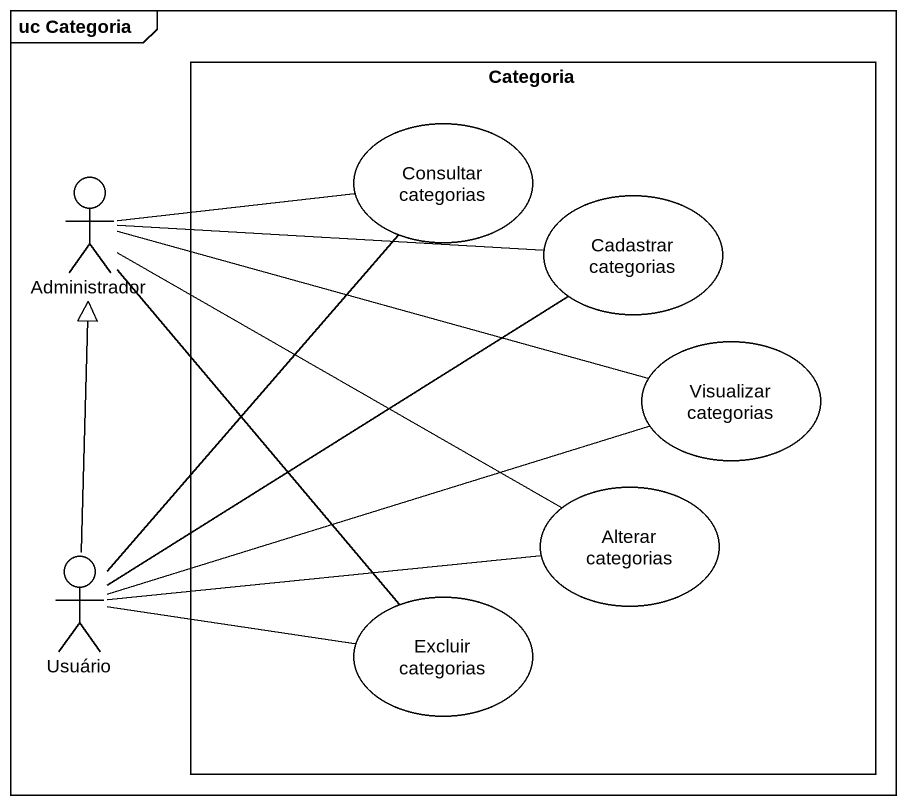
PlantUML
@startuml
mainframe uc Categoria
rectangle Categoria {
  usecase "Consultar categorias" as Consultar_categorias
  usecase "Cadastrar categorias" as Cadastrar_categorias
  usecase "Visualizar categorias" as Visualizar_categorias
  usecase "Alterar categorias" as Alterar_categorias
  usecase "Excluir categorias" as Excluir_categorias
}
actor Administrador
actor Usuário
Administrador -right- Consultar_categorias
Administrador -right- Cadastrar_categorias
Administrador -right- Visualizar_categorias
Administrador -right- Alterar_categorias
Administrador -- Excluir_categorias
Usuário -up-|> Administrador
Usuário -up- Consultar_categorias
Usuário -up- Cadastrar_categorias
Usuário -right- Visualizar_categorias
Usuário -right- Alterar_categorias
Usuário -right- Excluir_categorias
@enduml
